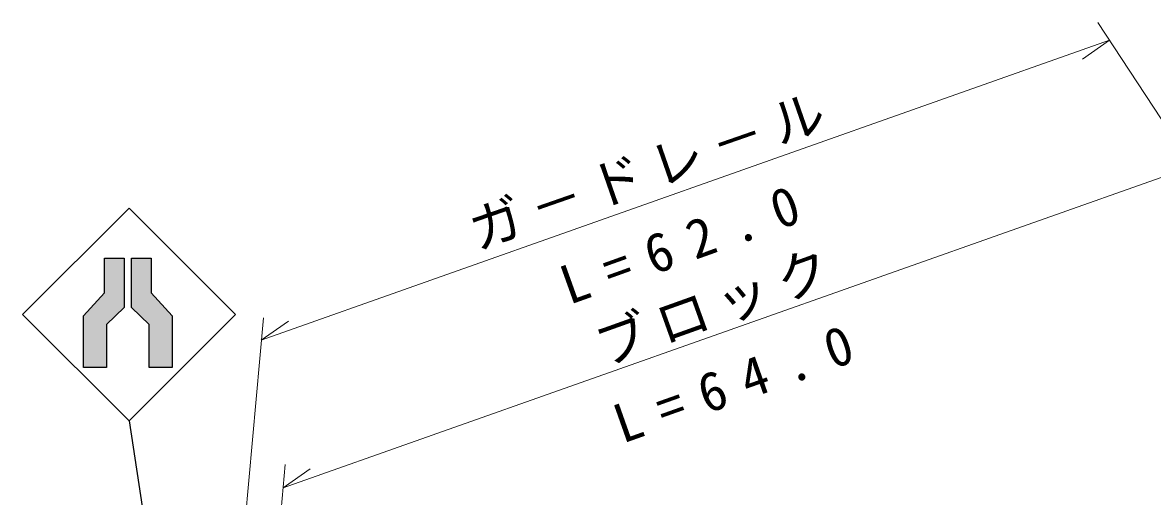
# Model space of a CAD drawing. Units: millimetres, scale not verified. Extents: x 40000 to 680000, y 20000 to 380000.
# Drawn here: x 240745 to 293826, y 283856 to 306108 of the extents above; entities that cross this region are included whole.
import ezdxf

# ---------------------------------------------------------------- set-up
doc = ezdxf.new("R2010")
doc.units = ezdxf.units.MM
doc.header["$LTSCALE"] = 1000
doc.layers.add('M-STR-HTXT', color=7, linetype='Continuous', lineweight=13)
doc.layers.add('M-STR-STRC', color=7, linetype='Continuous', lineweight=25)
doc.styles.add('ＭＳ ゴシック', font='')
doc.styles.get('ＭＳ ゴシック').set_extended_font_data('MS Gothic')

msp = doc.modelspace()

# ---------------------------------------------------------------- hatches: boundary and pattern name
at = {"layer": 'M-STR-STRC'}
for points in [[(244597, 295049), (245517, 295049), (245517, 292729), (244689, 291937), (244689, 289911), (243602, 289911), (243602, 292342), (244597, 293410)], [(245859, 295049), (246779, 295049), (246779, 293410), (247774, 292342), (247774, 289911), (246687, 289911), (246687, 291937), (245859, 292729)]]:
    msp.add_hatch(color=256, dxfattribs=at).paths.add_polyline_path(points)

# ---------------------------------------------------------------- linework, layer by layer
at = {"layer": 'M-STR-HTXT'}
for p, q in [((291269, 306108), (295136, 300212)), ((251961, 291193), (291812, 305280)), ((291812, 305280), (290538, 304384)), ((252989, 284255), (295699, 299353)), ((250886, 279252), (252056, 292247)), ((251961, 291193), (253235, 292089)), ((252525, 279105), (253087, 285349)), ((252989, 284255), (254263, 285151))]:
    msp.add_line(p, q, dxfattribs=at)
at = {"layer": 'M-STR-STRC'}
for p, q in [((245745, 297398), (240745, 292398)), ((250745, 292398), (245745, 297398)), ((244597, 295049), (245517, 295049)), ((244597, 293410), (244597, 295049)), ((245517, 295049), (245517, 292729)), ((245859, 292729), (245859, 295049)), ((245859, 295049), (246779, 295049)), ((246779, 295049), (246779, 293410)), ((243602, 292342), (244597, 293410)), ((246779, 293410), (247774, 292342)), ((245517, 292729), (244689, 291937)), ((246687, 291937), (245859, 292729)), ((240745, 292398), (245745, 287398)), ((243602, 289911), (243602, 292342)), ((245745, 287398), (250745, 292398)), ((247774, 292342), (247774, 289911)), ((244689, 291937), (244689, 289911)), ((246687, 289911), (246687, 291937)), ((244689, 289911), (243602, 289911)), ((247774, 289911), (246687, 289911)), ((245745, 287398), (249351, 264049))]:
    msp.add_line(p, q, dxfattribs=at)

# ---------------------------------------------------------------- texts
at = {"layer": 'M-STR-HTXT', "char_height": 1833, "attachment_point": 7, "style": 'ＭＳ ゴシック'}
for s, insert, rotation in [('\\T1.2;ガ－ドレ－ル', (262142, 295312), 19.2), ('\\T1.68;L=62.0', (266427, 292812), 19.7), ('\\T1.2;ブロック', (268123, 289777), 19.7), ('\\T1.68;L=64.0', (268927, 286296), 19.5)]:
    msp.add_mtext(s, dxfattribs=dict(at, insert=insert, rotation=rotation))

doc.saveas('drawing.dxf')
